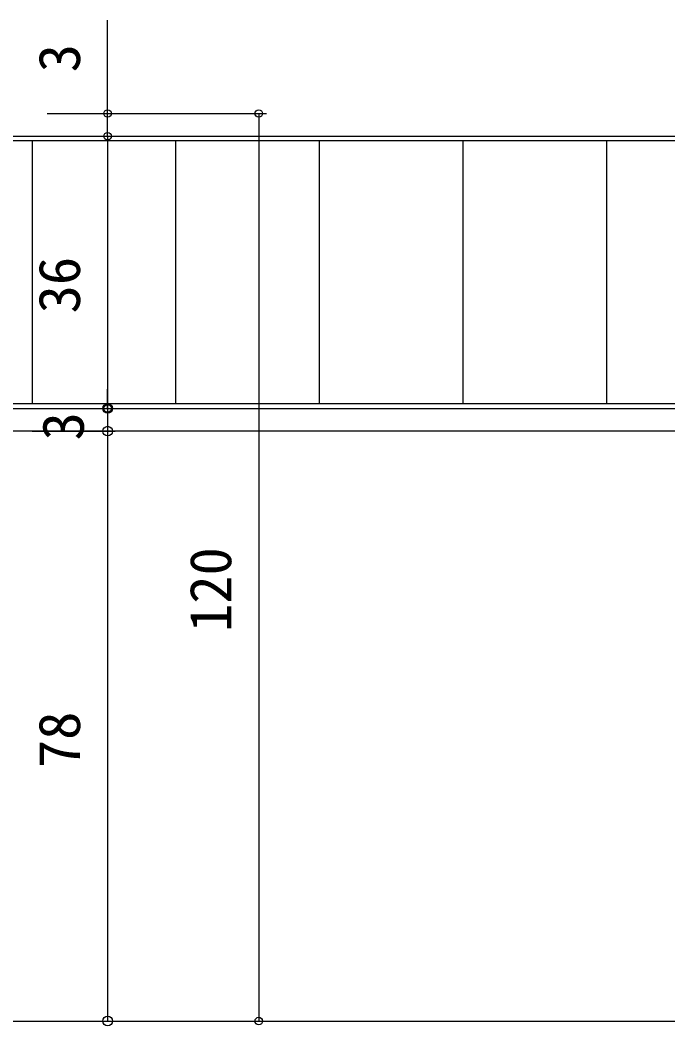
# Model space of a CAD drawing. Units: millimetres, scale not verified. Extents: x -437 to 438, y -281 to 279.
# Drawn here: x -1 to 84.7, y -181.7 to -48.8 of the extents above; entities that cross this region are included whole.
import ezdxf
from ezdxf.enums import TextEntityAlignment as Align

# ---------------------------------------------------------------- set-up
doc = ezdxf.new("R2010")
doc.units = ezdxf.units.MM
doc.header["$LTSCALE"] = 2
for name, color, linetype in [('0-4_YKK_12', 2, 'Continuous'), ('0-5_YKK_13', 4, 'Continuous'), ('0-7_YKK_D', 6, 'Continuous')]:
    doc.layers.add(name, color=color, linetype=linetype)
doc.styles.add('ＭＳ ゴシック', font='')
doc.styles.get('ＭＳ ゴシック').set_extended_font_data('MS Gothic')

msp = doc.modelspace()

# ---------------------------------------------------------------- linework, layer by layer
at = {"layer": '0-4_YKK_12'}
for p, q in [((128.195, -103.1), (-32.405, -103.1)), ((-32.405, -181.1), (128.195, -181.1))]:
    msp.add_line(p, q, dxfattribs=at)
at = {"layer": '0-5_YKK_13'}
for p, q in [((-40.805, -64.1), (128.195, -64.1)), ((0.595, -64.7), (0.595, -99.5)), ((19.595, -64.7), (19.595, -99.5)), ((38.595, -64.7), (38.595, -99.5)), ((57.595, -64.7), (57.595, -99.5)), ((76.595, -64.7), (76.595, -99.5)), ((-40.805, -100.1), (128.195, -100.1))]:
    msp.add_line(p, q, dxfattribs=at)
for points in [[(128.195, -64.7), (-41.205, -64.7), (-41.205, -81.3), (-33.805, -81.3)], [(128.195, -99.5), (-41.205, -99.5), (-41.205, -82.9), (-33.805, -82.9)]]:
    msp.add_lwpolyline(points, dxfattribs=at)
at = {"layer": '0-7_YKK_D'}
for p, q in [((10.595, -61.1), (10.595, -48.753)), ((2.595, -61.1), (11.595, -61.1)), ((2.595, -61.1), (31.595, -61.1)), ((10.595, -64.1), (10.595, -61.1)), ((30.595, -61.1), (30.595, -181.1)), ((2.595, -64.1), (11.595, -64.1)), ((2.595, -64.1), (11.595, -64.1)), ((10.595, -64.1), (10.595, -66.1)), ((10.595, -64.1), (10.595, -100.1)), ((10.595, -100.1), (10.595, -97.55)), ((0.595, -100.1), (11.595, -100.1)), ((2.595, -100.1), (11.595, -100.1)), ((10.595, -100.1), (10.595, -103.1)), ((0.595, -103.1), (11.595, -103.1)), ((0.595, -103.1), (11.595, -103.1)), ((10.595, -103.1), (10.595, -105.65)), ((10.595, -103.1), (10.595, -181.1)), ((0.595, -181.1), (11.595, -181.1)), ((2.595, -181.1), (31.595, -181.1))]:
    msp.add_line(p, q, dxfattribs=at)
for centre, radius in [((10.595, -61.1), 0.5), ((30.595, -61.1), 0.5), ((10.595, -64.1), 0.5), ((10.595, -64.1), 0.5), ((10.595, -100.1), 0.637), ((10.595, -100.1), 0.5), ((10.595, -103.1), 0.637), ((10.595, -103.1), 0.637), ((10.595, -181.1), 0.637), ((30.595, -181.1), 0.5)]:
    msp.add_circle(centre, radius, dxfattribs=at)

# ---------------------------------------------------------------- texts
at = {"layer": '0-7_YKK_D', "style": 'ＭＳ ゴシック'}
for s, p in [('3', (8.595, -55.654)), ('36', (8.595, -87.533)), ('3', (9.095, -104.327)), ('120', (28.595, -129.665)), ('78', (8.595, -147.661))]:
    msp.add_text(s, height=5.499, rotation=90, dxfattribs=at).set_placement(p, align=Align.BOTTOM_LEFT)

doc.saveas('drawing.dxf')
